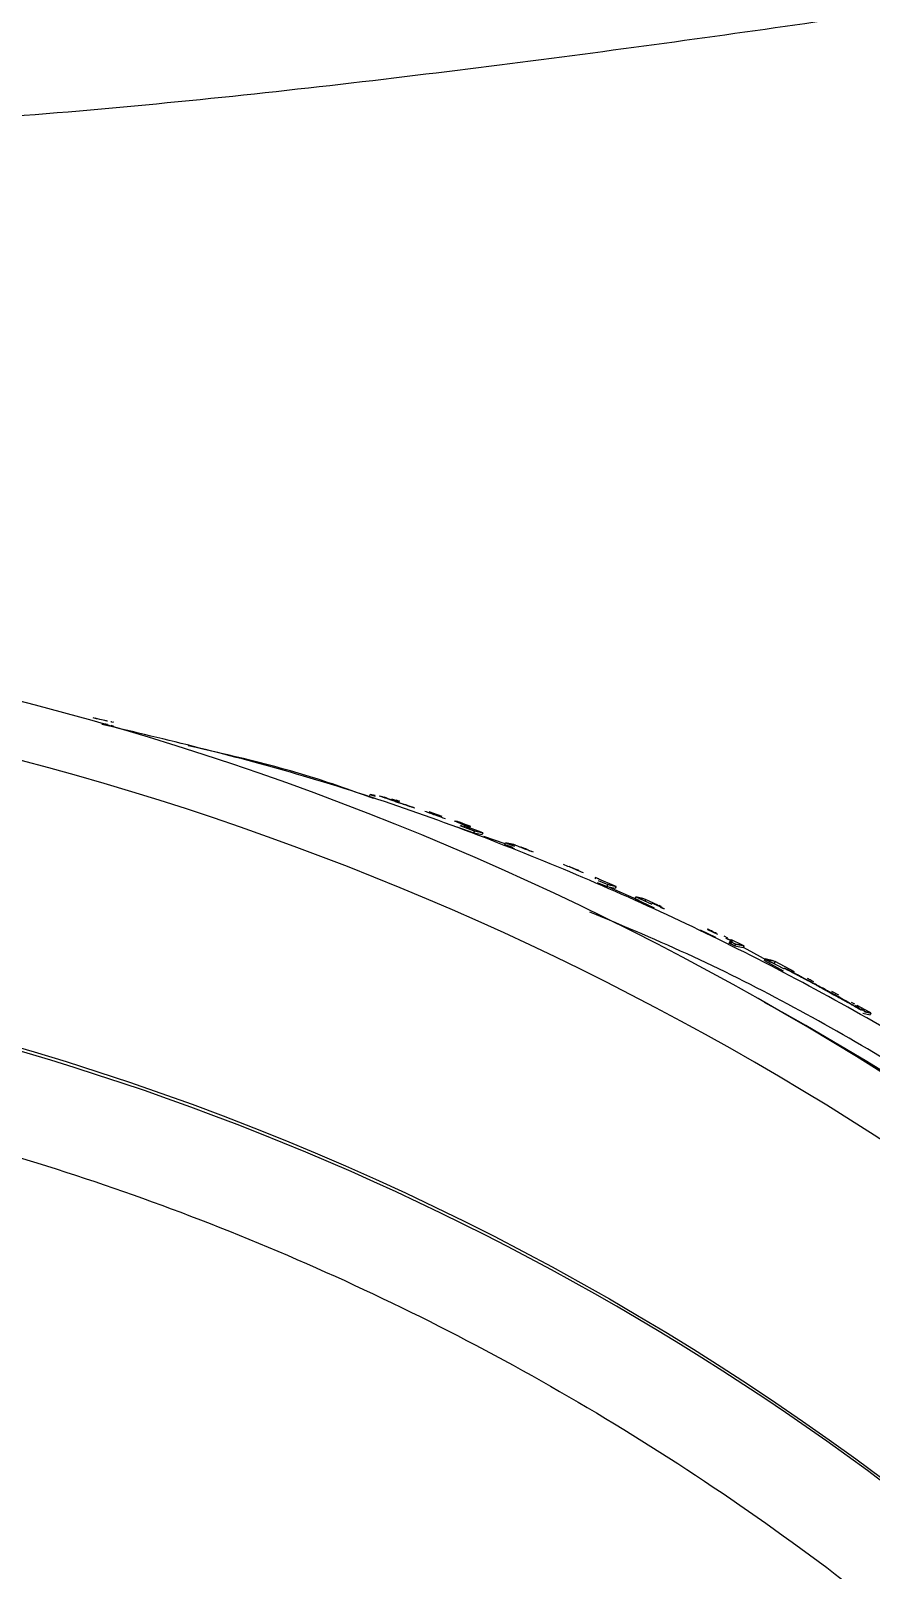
# Model space of a CAD drawing. Header units: millimetres. Extents: x 2454 to 4226, y 715 to 1968.
# Drawn here: x 3672.07 to 3691.93, y 1805.46 to 1841.85 of the extents above; entities that cross this region are included whole.
import ezdxf

# ---------------------------------------------------------------- set-up
doc = ezdxf.new("R2010")
doc.units = ezdxf.units.MM

msp = doc.modelspace()

# ---------------------------------------------------------------- linework, layer by layer
at = {"color": 7, "linetype": 'Continuous', "lineweight": 25}
for p, q in [((3673.614, 1825.596), (3673.6, 1825.599)), ((3673.88, 1825.447), (3673.753, 1825.476)), ((3674.006, 1825.51), (3674.009, 1825.509)), ((3674.026, 1825.415), (3673.966, 1825.428)), ((3680.078, 1823.753), (3680.092, 1823.796)), ((3680.078, 1823.752), (3680.201, 1823.709)), ((3680.092, 1823.796), (3680.204, 1823.758)), ((3680.207, 1823.77), (3680.092, 1823.796)), ((3680.206, 1823.766), (3680.131, 1823.783)), ((3680.131, 1823.783), (3680.204, 1823.759)), ((3680.44, 1823.724), (3680.495, 1823.705)), ((3680.478, 1823.707), (3680.462, 1823.712)), ((3680.474, 1823.706), (3680.581, 1823.67)), ((3680.625, 1823.655), (3680.474, 1823.706)), ((3680.563, 1823.674), (3680.63, 1823.651)), ((3680.573, 1823.671), (3680.563, 1823.674)), ((3680.581, 1823.67), (3680.573, 1823.671)), ((3680.765, 1823.631), (3680.603, 1823.686)), ((3680.607, 1823.659), (3680.625, 1823.655)), ((3680.661, 1823.644), (3680.608, 1823.662)), ((3680.699, 1823.636), (3680.623, 1823.662)), ((3680.693, 1823.66), (3680.706, 1823.655)), ((3680.704, 1823.659), (3680.713, 1823.656)), ((3680.79, 1823.631), (3680.707, 1823.659)), ((3680.727, 1823.651), (3680.76, 1823.64)), ((3681.139, 1823.479), (3680.988, 1823.531)), ((3681.089, 1823.495), (3681.034, 1823.514)), ((3681.08, 1823.497), (3681.088, 1823.495)), ((3681.089, 1823.495), (3681.094, 1823.494)), ((3681.121, 1823.483), (3681.139, 1823.479)), ((3681.479, 1823.392), (3681.78, 1823.286)), ((3681.755, 1823.267), (3681.524, 1823.349)), ((3682.105, 1823.162), (3682.346, 1823.074)), ((3682.236, 1823.114), (3682.121, 1823.156)), ((3682.348, 1823.07), (3682.128, 1823.151)), ((3682.131, 1823.16), (3682.405, 1823.06)), ((3682.134, 1823.159), (3682.168, 1823.147)), ((3682.135, 1823.033), (3682.543, 1822.89)), ((3682.136, 1823.157), (3682.435, 1823.048)), ((3682.136, 1823.15), (3682.169, 1823.138)), ((3682.137, 1823.153), (3682.378, 1823.066)), ((3682.155, 1823.14), (3682.323, 1823.079)), ((3682.176, 1823.131), (3682.157, 1823.138)), ((3682.159, 1823.152), (3682.443, 1823.049)), ((3682.379, 1823.069), (3682.162, 1823.148)), ((3682.179, 1823.139), (3682.22, 1823.124)), ((3682.217, 1823.126), (3682.194, 1823.134)), ((3682.212, 1823.059), (3682.559, 1822.933)), ((3682.212, 1823.059), (3682.522, 1822.947)), ((3682.223, 1823.13), (3682.256, 1823.119)), ((3682.229, 1823.126), (3682.228, 1823.126)), ((3682.252, 1823.045), (3682.27, 1823.095)), ((3682.27, 1823.095), (3682.278, 1823.094)), ((3682.378, 1823.066), (3682.289, 1823.098)), ((3682.395, 1823.066), (3682.321, 1823.093)), ((3682.323, 1823.079), (3682.348, 1823.07)), ((3682.326, 1823.09), (3682.328, 1823.09)), ((3682.328, 1823.017), (3682.348, 1823.07)), ((3682.346, 1823.074), (3682.371, 1823.065)), ((3682.435, 1823.048), (3682.379, 1823.069)), ((3682.38, 1823.069), (3682.405, 1823.06)), ((3682.382, 1822.998), (3682.404, 1823.057)), ((3682.443, 1823.049), (3682.395, 1823.066)), ((3682.405, 1823.059), (3682.405, 1823.06)), ((3682.457, 1823.046), (3682.432, 1822.979)), ((3682.717, 1822.904), (3682.441, 1823.004)), ((3682.522, 1822.947), (3682.717, 1822.904)), ((3682.559, 1822.933), (3682.755, 1822.889)), ((3682.543, 1822.89), (3682.739, 1822.847)), ((3682.755, 1822.889), (3682.715, 1822.904)), ((3682.755, 1822.889), (3682.739, 1822.847)), ((3683.278, 1822.63), (3682.779, 1822.802)), ((3683.271, 1822.614), (3683.496, 1822.522)), ((3683.272, 1822.614), (3683.288, 1822.656)), ((3683.288, 1822.656), (3683.501, 1822.572)), ((3683.484, 1822.613), (3683.288, 1822.656)), ((3683.459, 1822.54), (3683.31, 1822.599)), ((3683.326, 1822.641), (3683.501, 1822.572)), ((3683.521, 1822.598), (3683.326, 1822.641)), ((3683.514, 1822.601), (3683.484, 1822.613)), ((3683.753, 1822.514), (3683.719, 1822.528)), ((3683.771, 1822.502), (3683.755, 1822.508)), ((3683.757, 1822.513), (3683.787, 1822.501)), ((3683.915, 1822.441), (3683.767, 1822.5)), ((3683.947, 1822.432), (3683.913, 1822.445)), ((3684.854, 1822.065), (3684.79, 1822.092)), ((3684.86, 1822.068), (3684.979, 1822.018)), ((3685.023, 1821.996), (3684.965, 1822.02)), ((3685.492, 1821.8), (3685.406, 1821.837)), ((3685.397, 1821.823), (3685.421, 1821.812)), ((3685.446, 1821.82), (3685.492, 1821.8)), ((3685.457, 1821.718), (3685.688, 1821.624)), ((3685.476, 1821.763), (3685.706, 1821.665)), ((3685.476, 1821.763), (3685.669, 1821.681)), ((3685.864, 1821.638), (3685.491, 1821.797)), ((3685.669, 1821.681), (3685.864, 1821.638)), ((3685.688, 1821.624), (3685.884, 1821.58)), ((3685.706, 1821.665), (3685.902, 1821.622)), ((3686.445, 1821.286), (3685.745, 1821.594)), ((3685.902, 1821.622), (3685.864, 1821.638)), ((3685.902, 1821.622), (3685.884, 1821.581)), ((3686.35, 1821.332), (3686.369, 1821.373)), ((3686.35, 1821.332), (3686.8, 1821.12)), ((3686.369, 1821.373), (3686.747, 1821.201)), ((3686.565, 1821.33), (3686.369, 1821.373)), ((3686.406, 1821.357), (3686.747, 1821.202)), ((3686.601, 1821.314), (3686.406, 1821.357)), ((3686.601, 1821.314), (3686.583, 1821.273)), ((3686.887, 1821.183), (3686.601, 1821.314)), ((3686.812, 1821.199), (3686.814, 1821.204)), ((3686.896, 1821.167), (3686.814, 1821.204)), ((3686.836, 1821.199), (3686.915, 1821.163)), ((3686.933, 1821.155), (3686.836, 1821.199)), ((3686.885, 1821.166), (3686.887, 1821.169)), ((3686.887, 1821.169), (3686.997, 1821.118)), ((3686.987, 1821.123), (3686.887, 1821.169)), ((3686.959, 1821.138), (3686.896, 1821.167)), ((3686.915, 1821.163), (3686.905, 1821.165)), ((3686.966, 1821.147), (3686.92, 1821.168)), ((3686.945, 1821.147), (3686.955, 1821.145)), ((3686.954, 1821.143), (3686.955, 1821.145)), ((3686.994, 1821.121), (3686.959, 1821.138)), ((3686.964, 1821.127), (3687.037, 1821.093)), ((3688.261, 1820.412), (3687.896, 1820.589)), ((3688.062, 1820.608), (3688.301, 1820.493)), ((3688.546, 1820.403), (3688.461, 1820.444)), ((3688.597, 1820.351), (3688.519, 1820.39)), ((3688.566, 1820.366), (3688.597, 1820.351)), ((3688.566, 1820.261), (3688.606, 1820.342)), ((3688.639, 1820.335), (3688.598, 1820.356)), ((3688.609, 1820.35), (3688.639, 1820.335)), ((3688.615, 1820.264), (3688.713, 1820.218)), ((3688.677, 1820.236), (3688.616, 1820.266)), ((3688.892, 1820.234), (3688.627, 1820.363)), ((3688.636, 1820.306), (3688.733, 1820.259)), ((3688.636, 1820.306), (3688.697, 1820.277)), ((3688.697, 1820.277), (3688.892, 1820.234)), ((3688.713, 1820.218), (3688.909, 1820.175)), ((3688.733, 1820.259), (3688.929, 1820.216)), ((3688.929, 1820.216), (3688.891, 1820.234)), ((3689.564, 1819.823), (3688.911, 1820.179)), ((3689.408, 1819.868), (3689.429, 1819.908)), ((3689.408, 1819.868), (3689.852, 1819.629)), ((3689.429, 1819.908), (3689.876, 1819.676)), ((3689.625, 1819.865), (3689.429, 1819.908)), ((3689.465, 1819.89), (3689.876, 1819.676)), ((3689.66, 1819.847), (3689.465, 1819.89)), ((3689.66, 1819.847), (3689.64, 1819.807)), ((3690.12, 1819.607), (3689.66, 1819.847)), ((3689.979, 1819.64), (3689.883, 1819.689)), ((3690.032, 1819.612), (3689.979, 1819.64)), ((3690.334, 1819.452), (3690.032, 1819.612)), ((3690.182, 1819.539), (3690.25, 1819.503)), ((3690.198, 1819.525), (3690.208, 1819.523)), ((3690.239, 1819.504), (3690.245, 1819.503)), ((3690.291, 1819.478), (3690.245, 1819.503)), ((3690.251, 1819.497), (3690.335, 1819.452)), ((3690.376, 1819.43), (3690.251, 1819.497)), ((3690.251, 1819.496), (3690.251, 1819.497)), ((3690.277, 1819.484), (3690.277, 1819.483)), ((3690.3, 1819.471), (3690.3, 1819.471)), ((3690.328, 1819.453), (3690.391, 1819.42)), ((3690.332, 1819.452), (3690.328, 1819.453)), ((3690.335, 1819.452), (3690.334, 1819.452)), ((3690.369, 1819.432), (3690.371, 1819.432)), ((3690.371, 1819.432), (3690.392, 1819.42)), ((3690.371, 1819.431), (3690.371, 1819.432)), ((3690.372, 1819.431), (3690.376, 1819.43)), ((3690.773, 1819.215), (3690.372, 1819.431)), ((3690.561, 1819.329), (3690.563, 1819.332)), ((3690.598, 1819.311), (3690.597, 1819.31)), ((3690.606, 1819.309), (3690.598, 1819.311)), ((3690.606, 1819.314), (3690.673, 1819.277)), ((3690.61, 1819.308), (3690.606, 1819.309)), ((3690.639, 1819.289), (3690.642, 1819.289)), ((3690.642, 1819.289), (3690.651, 1819.287)), ((3690.651, 1819.287), (3690.65, 1819.284)), ((3690.66, 1819.277), (3690.66, 1819.276)), ((3690.722, 1819.244), (3690.691, 1819.261)), ((3690.691, 1819.261), (3690.773, 1819.215)), ((3690.691, 1819.26), (3690.691, 1819.261)), ((3690.842, 1819.178), (3690.722, 1819.244)), ((3691.455, 1818.839), (3690.842, 1819.178)), ((3690.881, 1819.162), (3690.88, 1819.16)), ((3690.902, 1819.156), (3690.883, 1819.166)), ((3690.895, 1819.149), (3691.416, 1818.861)), ((3690.929, 1819.128), (3691.053, 1819.061)), ((3690.964, 1819.113), (3690.958, 1819.114)), ((3690.972, 1819.111), (3690.965, 1819.113)), ((3691.009, 1819.096), (3690.978, 1819.113)), ((3690.999, 1819.093), (3691.002, 1819.092)), ((3691.003, 1819.092), (3691.008, 1819.091)), ((3691.165, 1819.051), (3691.006, 1819.136)), ((3691.009, 1819.091), (3691.013, 1819.09)), ((3691.201, 1818.987), (3691.071, 1819.061)), ((3691.199, 1818.984), (3691.201, 1818.987)), ((3691.316, 1818.93), (3691.422, 1818.871)), ((3691.317, 1818.927), (3691.445, 1818.855)), ((3691.351, 1818.901), (3691.392, 1818.879)), ((3691.38, 1818.884), (3691.379, 1818.881)), ((3691.436, 1818.852), (3691.38, 1818.884)), ((3691.546, 1818.839), (3691.471, 1818.881)), ((3691.512, 1818.806), (3691.482, 1818.823)), ((3691.891, 1818.648), (3691.6, 1818.81)), ((3691.722, 1818.718), (3691.773, 1818.688)), ((3691.737, 1818.696), (3691.74, 1818.701)), ((3691.738, 1818.626), (3691.905, 1818.589)), ((3691.773, 1818.688), (3691.74, 1818.707)), ((3691.76, 1818.665), (3691.927, 1818.628)), ((3691.766, 1818.676), (3691.891, 1818.648)), ((3691.927, 1818.628), (3691.891, 1818.648)), ((3691.927, 1818.628), (3691.905, 1818.589))]:
    msp.add_line(p, q, dxfattribs=at)
at = {"color": 7, "linetype": 'Continuous', "lineweight": 25, "flags": 128}
for points in [[(3680.684, 1823.633), (3680.672, 1823.637), (3680.66, 1823.641)], [(3682.303, 1823.026), (3682.313, 1823.052), (3682.323, 1823.079)], [(3682.365, 1823.004), (3682.372, 1823.025), (3682.385, 1823.059)], [(3682.412, 1822.986), (3682.421, 1823.011), (3682.435, 1823.048)], [(3682.419, 1822.984), (3682.43, 1823.012), (3682.443, 1823.049)], [(3682.543, 1822.891), (3682.552, 1822.914), (3682.559, 1822.933)], [(3685.688, 1821.624), (3685.698, 1821.647), (3685.706, 1821.665)], [(3688.599, 1820.254), (3688.611, 1820.278), (3688.623, 1820.303), (3688.639, 1820.335)], [(3688.65, 1820.335), (3688.638, 1820.311), (3688.626, 1820.287), (3688.61, 1820.254)], [(3688.713, 1820.219), (3688.724, 1820.241), (3688.733, 1820.259)], [(3688.909, 1820.175), (3688.92, 1820.198), (3688.929, 1820.216)], [(3689.931, 1819.667), (3689.925, 1819.67), (3689.916, 1819.675), (3689.908, 1819.679)], [(3690.391, 1819.42), (3690.383, 1819.424), (3690.376, 1819.428), (3690.369, 1819.432)], [(3690.759, 1819.226), (3690.752, 1819.23), (3690.745, 1819.234)], [(3690.822, 1819.2), (3690.803, 1819.211), (3690.783, 1819.223)], [(3691.738, 1818.696), (3691.716, 1818.709), (3691.694, 1818.721)]]:
    msp.add_lwpolyline(points, dxfattribs=at)
at = {"color": 7, "linetype": 'Continuous', "lineweight": 25}
msp.add_circle((3653.846, 1756.28), 64.082, dxfattribs=at)
for centre, radius, start, end in [((3653.846, 1756.28), 72, 10.3061, 79.6939), ((3653.846, 1756.28), 70.65, 10.3061, 79.6939), ((3653.846, 1756.28), 64.023, 270, 180.00002), ((3654.513, 1755.91), 71.996, 32.6977, 61.00278), ((3653.846, 1756.28), 61.611, 90, 360), ((3654.46, 1755.922), 71.996, 31.78427, 59.67634)]:
    msp.add_arc(centre, radius, start, end, dxfattribs=at)
for points, knots in [([(3713.607, 1844.666), (3713.194, 1844.673), (3711.748, 1844.7), (3708.234, 1844.443), (3702.905, 1843.843), (3696.147, 1842.863), (3688.808, 1841.778), (3680.962, 1840.735), (3672.758, 1839.844), (3667.082, 1839.509), (3664.251, 1839.342)], [0, 0, 0, 0, 0.038209, 0.133818, 0.278628, 0.422574, 0.567581, 0.711778, 0.856254, 1, 1, 1, 1]), ([(3673.532, 1825.613), (3673.569, 1825.605), (3673.682, 1825.581), (3673.819, 1825.551), (3673.862, 1825.541), (3673.882, 1825.537)], [0, 0, 0, 0, 0.205928, 0.632173, 1, 1, 1, 1]), ([(3673.957, 1825.521), (3673.964, 1825.519), (3674.033, 1825.504), (3674.023, 1825.506), (3674.014, 1825.508)], [0, 0, 0, 0, 0.112642, 1, 1, 1, 1]), ([(3722.297, 1778.891), (3722.259, 1779.061), (3721.819, 1781.047), (3720.514, 1784.734), (3718.426, 1789.835), (3715.893, 1794.661), (3712.992, 1799.251), (3709.679, 1803.619), (3706.006, 1807.689), (3702.04, 1811.398), (3697.782, 1814.769), (3693.21, 1817.793), (3688.402, 1820.418), (3683.44, 1822.595), (3678.568, 1824.307), (3675.288, 1825.087), (3673.747, 1825.454)], [0, 0, 0, 0, 0.007378, 0.086277, 0.165173, 0.241101, 0.317028, 0.395164, 0.4733, 0.549225, 0.62515, 0.703278, 0.781408, 0.857129, 0.932849, 1, 1, 1, 1]), ([(3680.17, 1823.701), (3679.699, 1823.871), (3678.269, 1824.386), (3676.786, 1824.721), (3675.791, 1824.946)], [0, 0, 0, 0, 0.329463, 1, 1, 1, 1]), ([(3680.303, 1823.765), (3680.322, 1823.759), (3680.349, 1823.75), (3680.386, 1823.738), (3680.404, 1823.732), (3680.413, 1823.729)], [0, 0, 0, 0, 0.5, 0.75, 1, 1, 1, 1]), ([(3680.354, 1823.753), (3680.376, 1823.745), (3680.412, 1823.733), (3680.463, 1823.717), (3680.49, 1823.707), (3680.504, 1823.703)], [0, 0, 0, 0, 0.445196, 0.722598, 1, 1, 1, 1]), ([(3680.413, 1823.729), (3680.417, 1823.727), (3680.425, 1823.724), (3680.437, 1823.72), (3680.45, 1823.716), (3680.458, 1823.713), (3680.462, 1823.712)], [0, 0, 0, 0, 0.25, 0.5, 0.75, 1, 1, 1, 1]), ([(3680.474, 1823.714), (3680.471, 1823.715), (3680.451, 1823.721), (3680.436, 1823.726), (3680.423, 1823.73)], [0, 0, 0, 0, 0.1475124, 1, 1, 1, 1]), ([(3680.661, 1823.645), (3680.66, 1823.645), (3680.632, 1823.655), (3680.604, 1823.664), (3680.577, 1823.673)], [0, 0, 0, 0, 0.0331246, 1, 1, 1, 1]), ([(3680.579, 1823.671), (3680.581, 1823.671), (3680.608, 1823.662), (3680.635, 1823.653), (3680.66, 1823.644)], [0, 0, 0, 0, 0.061404, 1, 1, 1, 1]), ([(3680.63, 1823.651), (3680.622, 1823.654), (3680.608, 1823.659), (3680.607, 1823.659), (3680.607, 1823.659)], [0, 0, 0, 0, 0.558776, 1, 1, 1, 1]), ([(3680.644, 1823.669), (3680.665, 1823.662), (3680.686, 1823.655), (3680.707, 1823.648), (3680.707, 1823.648)], [0, 0, 0, 0, 0.984559, 1, 1, 1, 1]), ([(3680.716, 1823.65), (3680.708, 1823.653), (3680.693, 1823.658), (3680.693, 1823.658), (3680.693, 1823.658)], [0, 0, 0, 0, 0.558776, 1, 1, 1, 1]), ([(3680.784, 1823.633), (3680.781, 1823.634), (3680.755, 1823.643), (3680.73, 1823.651), (3680.708, 1823.659)], [0, 0, 0, 0, 0.113962, 1, 1, 1, 1]), ([(3681.029, 1823.515), (3681.016, 1823.52), (3680.993, 1823.528), (3680.954, 1823.541), (3680.912, 1823.556), (3680.848, 1823.578), (3680.758, 1823.608), (3680.697, 1823.629), (3680.66, 1823.641), (3680.66, 1823.641)], [0, 0, 0, 0, 0.09481, 0.166383, 0.238775, 0.3375, 0.57625, 0.995502, 1, 1, 1, 1]), ([(3680.684, 1823.633), (3680.715, 1823.623), (3680.781, 1823.6), (3680.902, 1823.559), (3680.987, 1823.53), (3681.028, 1823.515)], [0, 0, 0, 0, 0.305579, 0.655368, 1, 1, 1, 1]), ([(3681.004, 1823.523), (3681.016, 1823.519), (3681.042, 1823.51), (3681.067, 1823.501), (3681.08, 1823.497)], [0, 0, 0, 0, 0.499883, 1, 1, 1, 1]), ([(3681.867, 1823.222), (3681.802, 1823.246), (3681.688, 1823.287), (3681.526, 1823.344), (3681.43, 1823.378), (3681.382, 1823.395)], [0, 0, 0, 0, 0.405758, 0.702877, 1, 1, 1, 1]), ([(3681.524, 1823.349), (3681.516, 1823.352), (3681.5, 1823.358), (3681.484, 1823.364), (3681.476, 1823.367)], [0, 0, 0, 0, 0.5000002, 1, 1, 1, 1]), ([(3682.342, 1823.074), (3682.319, 1823.082), (3682.28, 1823.096), (3682.188, 1823.13), (3682.119, 1823.155), (3682.084, 1823.168)], [0, 0, 0, 0, 0.4284, 0.714274, 1, 1, 1, 1]), ([(3682.38, 1823.069), (3682.315, 1823.092), (3682.236, 1823.122), (3682.127, 1823.161), (3682.107, 1823.168)], [0, 0, 0, 0, 0.809573, 1, 1, 1, 1]), ([(3682.131, 1823.154), (3682.179, 1823.137), (3682.285, 1823.098), (3682.355, 1823.073), (3682.384, 1823.062), (3682.385, 1823.062), (3682.382, 1823.063), (3682.378, 1823.065), (3682.371, 1823.067), (3682.357, 1823.072), (3682.307, 1823.09), (3682.23, 1823.119), (3682.15, 1823.148), (3682.112, 1823.161), (3682.111, 1823.162)], [0, 0, 0, 0, 0.233544, 0.517174, 0.585787, 0.611246, 0.622426, 0.63373, 0.643498, 0.655948, 0.690221, 0.842906, 0.997368, 1, 1, 1, 1]), ([(3682.385, 1823.059), (3682.369, 1823.065), (3682.338, 1823.077), (3682.263, 1823.104), (3682.189, 1823.131), (3682.144, 1823.147), (3682.129, 1823.153)], [0, 0, 0, 0, 0.3220054, 0.6334427, 0.8705836, 1, 1, 1, 1]), ([(3682.229, 1823.126), (3682.228, 1823.126), (3682.227, 1823.126), (3682.216, 1823.13), (3682.197, 1823.137), (3682.168, 1823.148), (3682.145, 1823.156), (3682.132, 1823.161)], [0, 0, 0, 0, 0.170775, 0.338754, 0.528217, 0.715012, 1, 1, 1, 1]), ([(3682.134, 1823.156), (3682.15, 1823.15), (3682.176, 1823.141), (3682.208, 1823.129), (3682.232, 1823.12), (3682.228, 1823.122), (3682.225, 1823.123)], [0, 0, 0, 0, 0.282286, 0.4540348, 0.6307225, 1, 1, 1, 1]), ([(3682.136, 1823.163), (3682.158, 1823.155), (3682.243, 1823.124), (3682.376, 1823.076), (3682.429, 1823.056), (3682.457, 1823.046)], [0, 0, 0, 0, 0.14446, 0.560777, 1, 1, 1, 1]), ([(3682.136, 1823.159), (3682.141, 1823.157), (3682.16, 1823.15), (3682.185, 1823.141), (3682.208, 1823.133), (3682.224, 1823.127), (3682.226, 1823.126), (3682.228, 1823.126)], [0, 0, 0, 0, 0.1102, 0.393214, 0.546839, 0.704782, 1, 1, 1, 1]), ([(3682.173, 1823.137), (3682.173, 1823.137), (3682.166, 1823.139), (3682.15, 1823.145), (3682.136, 1823.15)], [0, 0, 0, 0, 0.074589, 1, 1, 1, 1]), ([(3682.137, 1823.15), (3682.147, 1823.146), (3682.174, 1823.137), (3682.176, 1823.136), (3682.177, 1823.135)], [0, 0, 0, 0, 0.3908559, 1, 1, 1, 1]), ([(3682.14, 1823.158), (3682.143, 1823.157), (3682.161, 1823.151), (3682.184, 1823.142), (3682.199, 1823.137), (3682.207, 1823.134)], [0, 0, 0, 0, 0.079231, 0.533032, 1, 1, 1, 1]), ([(3682.163, 1823.138), (3682.169, 1823.136), (3682.174, 1823.134), (3682.183, 1823.131), (3682.184, 1823.131)], [0, 0, 0, 0, 0.9765845, 1, 1, 1, 1]), ([(3682.223, 1823.131), (3682.231, 1823.128), (3682.242, 1823.124), (3682.263, 1823.117), (3682.261, 1823.117), (3682.239, 1823.125), (3682.207, 1823.137), (3682.179, 1823.147), (3682.167, 1823.151)], [0, 0, 0, 0, 0.443668, 0.594734, 0.710208, 0.803634, 0.917406, 1, 1, 1, 1]), ([(3682.326, 1823.09), (3682.324, 1823.091), (3682.321, 1823.092), (3682.278, 1823.107), (3682.221, 1823.128), (3682.185, 1823.141), (3682.168, 1823.147)], [0, 0, 0, 0, 0.295403, 0.576849, 0.789679, 1, 1, 1, 1]), ([(3682.169, 1823.138), (3682.187, 1823.131), (3682.21, 1823.123), (3682.266, 1823.103), (3682.302, 1823.09), (3682.344, 1823.074), (3682.371, 1823.064), (3682.385, 1823.059)], [0, 0, 0, 0, 0.515011, 0.646335, 0.77405, 0.887682, 1, 1, 1, 1]), ([(3682.22, 1823.124), (3682.219, 1823.125), (3682.209, 1823.128), (3682.193, 1823.134), (3682.179, 1823.139)], [0, 0, 0, 0, 0.083021, 1, 1, 1, 1]), ([(3682.207, 1823.134), (3682.231, 1823.125), (3682.28, 1823.107), (3682.334, 1823.088), (3682.33, 1823.089), (3682.328, 1823.09)], [0, 0, 0, 0, 0.268054, 0.543463, 1, 1, 1, 1]), ([(3682.216, 1823.115), (3682.224, 1823.112), (3682.251, 1823.102), (3682.266, 1823.097), (3682.269, 1823.096), (3682.27, 1823.095)], [0, 0, 0, 0, 0.190035, 0.591823, 1, 1, 1, 1]), ([(3682.404, 1823.057), (3682.389, 1823.063), (3682.371, 1823.07), (3682.325, 1823.086), (3682.281, 1823.103), (3682.242, 1823.117), (3682.217, 1823.126)], [0, 0, 0, 0, 0.517418, 0.648637, 0.775554, 1, 1, 1, 1]), ([(3682.22, 1823.124), (3682.238, 1823.118), (3682.266, 1823.108), (3682.32, 1823.088), (3682.362, 1823.073), (3682.39, 1823.063), (3682.404, 1823.057)], [0, 0, 0, 0, 0.510612, 0.772281, 0.888544, 1, 1, 1, 1]), ([(3682.278, 1823.094), (3682.277, 1823.094), (3682.277, 1823.094), (3682.232, 1823.111), (3682.225, 1823.113)], [0, 0, 0, 0, 0.824252, 1, 1, 1, 1]), ([(3682.228, 1823.115), (3682.243, 1823.109), (3682.275, 1823.098), (3682.319, 1823.082), (3682.342, 1823.074)], [0, 0, 0, 0, 0.491984, 1, 1, 1, 1]), ([(3682.457, 1823.046), (3682.439, 1823.052), (3682.401, 1823.066), (3682.355, 1823.083), (3682.315, 1823.097), (3682.282, 1823.109), (3682.265, 1823.115), (3682.256, 1823.119)], [0, 0, 0, 0, 0.162025, 0.329295, 0.550211, 0.77432, 1, 1, 1, 1]), ([(3683.864, 1822.46), (3683.851, 1822.465), (3683.825, 1822.475), (3683.783, 1822.492), (3683.746, 1822.507), (3683.713, 1822.52), (3683.662, 1822.54), (3683.589, 1822.569), (3683.542, 1822.587), (3683.512, 1822.599)], [0, 0, 0, 0, 0.12083, 0.237818, 0.283959, 0.33037, 0.424348, 0.62021, 1, 1, 1, 1]), ([(3683.6, 1822.57), (3683.618, 1822.563), (3683.645, 1822.552), (3683.68, 1822.538), (3683.698, 1822.531), (3683.707, 1822.528)], [0, 0, 0, 0, 0.5, 0.75, 1, 1, 1, 1]), ([(3683.801, 1822.494), (3683.778, 1822.503), (3683.731, 1822.522), (3683.684, 1822.54), (3683.661, 1822.549)], [0, 0, 0, 0, 0.5, 1, 1, 1, 1]), ([(3683.662, 1822.55), (3683.667, 1822.548), (3683.676, 1822.545), (3683.69, 1822.539), (3683.705, 1822.533), (3683.714, 1822.53), (3683.719, 1822.528)], [0, 0, 0, 0, 0.25, 0.5, 0.75, 1, 1, 1, 1]), ([(3683.707, 1822.528), (3683.711, 1822.526), (3683.719, 1822.523), (3683.731, 1822.518), (3683.743, 1822.513), (3683.751, 1822.51), (3683.755, 1822.508)], [0, 0, 0, 0, 0.25, 0.5, 0.75, 1, 1, 1, 1]), ([(3685.132, 1821.942), (3685.069, 1821.969), (3684.958, 1822.016), (3684.8, 1822.082), (3684.704, 1822.122), (3684.657, 1822.142)], [0, 0, 0, 0, 0.398113, 0.699054, 1, 1, 1, 1]), ([(3686.894, 1821.162), (3686.871, 1821.172), (3686.826, 1821.193), (3686.78, 1821.214), (3686.758, 1821.224)], [0, 0, 0, 0, 0.5000006, 1, 1, 1, 1]), ([(3686.814, 1821.204), (3686.861, 1821.183), (3686.916, 1821.158), (3686.97, 1821.133), (3686.978, 1821.129)], [0, 0, 0, 0, 0.858392, 1, 1, 1, 1]), ([(3686.964, 1821.127), (3686.96, 1821.129), (3686.952, 1821.134), (3686.917, 1821.151), (3686.904, 1821.157), (3686.894, 1821.162)], [0, 0, 0, 0, 0.189809, 0.410519, 1, 1, 1, 1]), ([(3687.046, 1821.09), (3687.032, 1821.096), (3687.005, 1821.109), (3686.978, 1821.121), (3686.964, 1821.127)], [0, 0, 0, 0, 0.499738, 1, 1, 1, 1]), ([(3717.846, 1789.314), (3717.735, 1789.576), (3716.906, 1791.527), (3714.953, 1794.98), (3712.009, 1799.563), (3708.686, 1803.815), (3705.068, 1807.736), (3701.135, 1811.341), (3696.923, 1814.611), (3692.447, 1817.492), (3688.56, 1819.646), (3686.103, 1820.674), (3685.282, 1821.017)], [0, 0, 0, 0, 0.01838, 0.13679, 0.255201, 0.369862, 0.484523, 0.599183, 0.713843, 0.828197, 0.942553, 1, 1, 1, 1]), ([(3688.278, 1820.509), (3688.242, 1820.527), (3688.187, 1820.554), (3688.093, 1820.599), (3688.059, 1820.616)], [0, 0, 0, 0, 0.640008, 1, 1, 1, 1]), ([(3688.606, 1820.342), (3688.596, 1820.347), (3688.577, 1820.357), (3688.543, 1820.374), (3688.504, 1820.393), (3688.495, 1820.397)], [0, 0, 0, 0, 0.442858, 0.871235, 1, 1, 1, 1]), ([(3689.883, 1819.689), (3689.929, 1819.666), (3690.02, 1819.618), (3690.17, 1819.539), (3690.274, 1819.483), (3690.332, 1819.452)], [0, 0, 0, 0, 0.304374, 0.608766, 1, 1, 1, 1]), ([(3689.931, 1819.667), (3689.966, 1819.649), (3690.028, 1819.617), (3690.137, 1819.559), (3690.174, 1819.54), (3690.18, 1819.536), (3690.183, 1819.535), (3690.181, 1819.536), (3690.172, 1819.541), (3690.148, 1819.553), (3690.11, 1819.574), (3690.06, 1819.6), (3690.018, 1819.622), (3689.96, 1819.652), (3689.931, 1819.667), (3689.908, 1819.679)], [0, 0, 0, 0, 0.207432, 0.366418, 0.382715, 0.398413, 0.414081, 0.430605, 0.46489, 0.496828, 0.558373, 0.618693, 0.680986, 0.745897, 1, 1, 1, 1]), ([(3690.181, 1819.538), (3690.191, 1819.533), (3690.214, 1819.521), (3690.236, 1819.509), (3690.249, 1819.502)], [0, 0, 0, 0, 0.417114, 1, 1, 1, 1]), ([(3690.263, 1819.497), (3690.251, 1819.504), (3690.229, 1819.515), (3690.208, 1819.526), (3690.199, 1819.531)], [0, 0, 0, 0, 0.586283, 1, 1, 1, 1]), ([(3690.26, 1819.492), (3690.253, 1819.496), (3690.24, 1819.503), (3690.239, 1819.504), (3690.239, 1819.504)], [0, 0, 0, 0, 0.558777, 1, 1, 1, 1]), ([(3690.3, 1819.471), (3690.343, 1819.449), (3690.417, 1819.409), (3690.529, 1819.349), (3690.571, 1819.327), (3690.58, 1819.322), (3690.568, 1819.328), (3690.545, 1819.341), (3690.505, 1819.363), (3690.454, 1819.39), (3690.408, 1819.415), (3690.337, 1819.452), (3690.304, 1819.47), (3690.277, 1819.484)], [0, 0, 0, 0, 0.206661, 0.366392, 0.399431, 0.430957, 0.463098, 0.497343, 0.55842, 0.619657, 0.681855, 0.746075, 1, 1, 1, 1]), ([(3690.3, 1819.471), (3690.297, 1819.473), (3690.289, 1819.477), (3690.281, 1819.482), (3690.277, 1819.484)], [0, 0, 0, 0, 0.499455, 1, 1, 1, 1]), ([(3690.606, 1819.309), (3690.543, 1819.343), (3690.471, 1819.382), (3690.388, 1819.426), (3690.377, 1819.432)], [0, 0, 0, 0, 0.867031, 1, 1, 1, 1]), ([(3690.392, 1819.425), (3690.422, 1819.409), (3690.479, 1819.378), (3690.565, 1819.331), (3690.606, 1819.309)], [0, 0, 0, 0, 0.511511, 1, 1, 1, 1]), ([(3690.578, 1819.367), (3690.557, 1819.378), (3690.507, 1819.405), (3690.455, 1819.432), (3690.426, 1819.447)], [0, 0, 0, 0, 0.415087, 1, 1, 1, 1]), ([(3690.651, 1819.287), (3690.628, 1819.299), (3690.581, 1819.324), (3690.535, 1819.349), (3690.511, 1819.362)], [0, 0, 0, 0, 0.5, 1, 1, 1, 1]), ([(3690.642, 1819.295), (3690.641, 1819.295), (3690.623, 1819.305), (3690.605, 1819.314), (3690.589, 1819.323)], [0, 0, 0, 0, 0.0856112, 1, 1, 1, 1]), ([(3690.644, 1819.292), (3690.638, 1819.295), (3690.621, 1819.304), (3690.603, 1819.313), (3690.592, 1819.319)], [0, 0, 0, 0, 0.361719, 1, 1, 1, 1]), ([(3690.598, 1819.311), (3690.608, 1819.305), (3690.629, 1819.294), (3690.65, 1819.283), (3690.66, 1819.277)], [0, 0, 0, 0, 0.499998, 1, 1, 1, 1]), ([(3690.642, 1819.294), (3690.641, 1819.294), (3690.625, 1819.303), (3690.622, 1819.305), (3690.619, 1819.307)], [0, 0, 0, 0, 0.076735, 1, 1, 1, 1]), ([(3690.639, 1819.289), (3690.64, 1819.289), (3690.641, 1819.288), (3690.654, 1819.281), (3690.66, 1819.277)], [0, 0, 0, 0, 0.56114, 1, 1, 1, 1]), ([(3690.642, 1819.289), (3690.7, 1819.257), (3690.766, 1819.222), (3690.828, 1819.187), (3690.837, 1819.183)], [0, 0, 0, 0, 0.870438, 1, 1, 1, 1]), ([(3690.745, 1819.234), (3690.727, 1819.243), (3690.693, 1819.261), (3690.659, 1819.28), (3690.642, 1819.289)], [0, 0, 0, 0, 0.5, 1, 1, 1, 1]), ([(3690.922, 1819.141), (3690.909, 1819.149), (3690.855, 1819.179), (3690.797, 1819.21), (3690.754, 1819.234)], [0, 0, 0, 0, 0.240109, 1, 1, 1, 1]), ([(3690.757, 1819.231), (3690.798, 1819.209), (3690.846, 1819.183), (3690.887, 1819.161), (3690.892, 1819.158)], [0, 0, 0, 0, 0.861025, 1, 1, 1, 1]), ([(3690.965, 1819.113), (3690.931, 1819.132), (3690.862, 1819.17), (3690.793, 1819.207), (3690.759, 1819.226)], [0, 0, 0, 0, 0.5, 1, 1, 1, 1]), ([(3690.81, 1819.195), (3690.82, 1819.189), (3690.848, 1819.174), (3690.89, 1819.15), (3690.916, 1819.136), (3690.929, 1819.128)], [0, 0, 0, 0, 0.232335, 0.615734, 1, 1, 1, 1]), ([(3690.881, 1819.162), (3690.896, 1819.153), (3690.926, 1819.137), (3690.957, 1819.12), (3690.972, 1819.111)], [0, 0, 0, 0, 0.499999, 1, 1, 1, 1]), ([(3691.013, 1819.09), (3690.991, 1819.102), (3690.947, 1819.126), (3690.903, 1819.15), (3690.881, 1819.162)], [0, 0, 0, 0, 0.5, 1, 1, 1, 1]), ([(3691.053, 1819.061), (3691.032, 1819.072), (3690.992, 1819.094), (3690.942, 1819.122), (3690.91, 1819.14), (3690.895, 1819.149)], [0, 0, 0, 0, 0.337604, 0.668528, 1, 1, 1, 1]), ([(3690.969, 1819.115), (3690.969, 1819.115), (3690.981, 1819.109), (3690.987, 1819.106), (3690.992, 1819.102)], [0, 0, 0, 0, 0.071177, 1, 1, 1, 1]), ([(3690.978, 1819.113), (3690.986, 1819.108), (3690.999, 1819.1), (3691.012, 1819.093), (3691.017, 1819.09)], [0, 0, 0, 0, 0.594648, 1, 1, 1, 1]), ([(3690.999, 1819.093), (3691, 1819.092), (3691.001, 1819.092), (3691.015, 1819.084), (3691.021, 1819.081)], [0, 0, 0, 0, 0.56114, 1, 1, 1, 1]), ([(3691.002, 1819.092), (3691.024, 1819.08), (3691.069, 1819.055), (3691.157, 1819.006), (3691.224, 1818.969), (3691.268, 1818.945)], [0, 0, 0, 0, 0.25064, 0.501281, 1, 1, 1, 1]), ([(3691.247, 1818.957), (3691.224, 1818.97), (3691.18, 1818.994), (3691.098, 1819.04), (3691.04, 1819.072), (3691.003, 1819.092)], [0, 0, 0, 0, 0.272013, 0.54403, 1, 1, 1, 1]), ([(3691.32, 1818.918), (3691.266, 1818.948), (3691.171, 1819.001), (3691.057, 1819.064), (3691.008, 1819.091)], [0, 0, 0, 0, 0.564053, 1, 1, 1, 1]), ([(3691.009, 1819.091), (3691.078, 1819.053), (3691.201, 1818.985), (3691.305, 1818.927), (3691.351, 1818.901)], [0, 0, 0, 0, 0.555995, 1, 1, 1, 1]), ([(3691.201, 1818.987), (3691.181, 1818.999), (3691.143, 1819.019), (3691.089, 1819.049), (3691.056, 1819.067), (3691.039, 1819.077)], [0, 0, 0, 0, 0.383302, 0.691657, 1, 1, 1, 1]), ([(3691.206, 1818.99), (3691.182, 1819.003), (3691.137, 1819.028), (3691.093, 1819.053), (3691.073, 1819.064)], [0, 0, 0, 0, 0.539467, 1, 1, 1, 1]), ([(3691.32, 1818.918), (3691.312, 1818.922), (3691.299, 1818.929), (3691.281, 1818.939), (3691.264, 1818.948), (3691.253, 1818.954), (3691.247, 1818.957)], [0, 0, 0, 0, 0.290566, 0.500351, 0.733449, 1, 1, 1, 1]), ([(3691.268, 1818.945), (3691.277, 1818.94), (3691.295, 1818.931), (3691.332, 1818.91), (3691.364, 1818.893), (3691.38, 1818.884)], [0, 0, 0, 0, 0.368189, 0.683272, 1, 1, 1, 1]), ([(3691.416, 1818.861), (3691.426, 1818.855), (3691.447, 1818.843), (3691.48, 1818.825), (3691.492, 1818.818), (3691.497, 1818.815)], [0, 0, 0, 0, 0.326747, 0.662311, 1, 1, 1, 1]), ([(3691.69, 1818.707), (3691.677, 1818.714), (3691.653, 1818.728), (3691.592, 1818.762), (3691.523, 1818.801), (3691.478, 1818.827), (3691.455, 1818.839)], [0, 0, 0, 0, 0.2917974, 0.5733695, 0.7880573, 1, 1, 1, 1]), ([(3691.496, 1818.816), (3691.496, 1818.816), (3691.494, 1818.816), (3691.487, 1818.82), (3691.482, 1818.823)], [0, 0, 0, 0, 0.153942, 1, 1, 1, 1]), ([(3691.498, 1818.82), (3691.502, 1818.818), (3691.514, 1818.811), (3691.557, 1818.787), (3691.604, 1818.761), (3691.642, 1818.74), (3691.666, 1818.726), (3691.682, 1818.717), (3691.694, 1818.71), (3691.702, 1818.706), (3691.704, 1818.704), (3691.698, 1818.708), (3691.676, 1818.72), (3691.657, 1818.73), (3691.645, 1818.737)], [0, 0, 0, 0, 0.092785, 0.245753, 0.399571, 0.482033, 0.539979, 0.585189, 0.630356, 0.679593, 0.737364, 0.795069, 0.868456, 1, 1, 1, 1]), ([(3691.512, 1818.806), (3691.517, 1818.803), (3691.526, 1818.798), (3691.567, 1818.776), (3691.628, 1818.741), (3691.669, 1818.718), (3691.69, 1818.707)], [0, 0, 0, 0, 0.293406, 0.577798, 0.791145, 1, 1, 1, 1]), ([(3691.646, 1818.76), (3691.641, 1818.762), (3691.603, 1818.783), (3691.583, 1818.795), (3691.564, 1818.805)], [0, 0, 0, 0, 0.125651, 1, 1, 1, 1]), ([(3691.695, 1818.718), (3691.704, 1818.713), (3691.722, 1818.703), (3691.743, 1818.691), (3691.74, 1818.693), (3691.739, 1818.694)], [0, 0, 0, 0, 0.401343, 0.823705, 1, 1, 1, 1]), ([(3653.846, 1817.891), (3656.223, 1817.811), (3661.075, 1817.648), (3668.39, 1816.298), (3675.738, 1814.05), (3682.933, 1810.788), (3689.776, 1806.548), (3696.072, 1801.392), (3701.492, 1795.601), (3705.977, 1789.394), (3709.531, 1782.977), (3712.253, 1776.321), (3714.128, 1769.578), (3715.255, 1762.888), (3715.391, 1758.454), (3715.457, 1756.28)], [0, 0, 0, 0, 0.0736754, 0.1504344, 0.2298849, 0.3115242, 0.3947507, 0.4788859, 0.5632051, 0.6400411, 0.7158686, 0.7901842, 0.8625449, 0.9325805, 1, 1, 1, 1])]:
    msp.add_open_spline(points, degree=3, knots=knots, dxfattribs=at)

doc.saveas('drawing.dxf')
